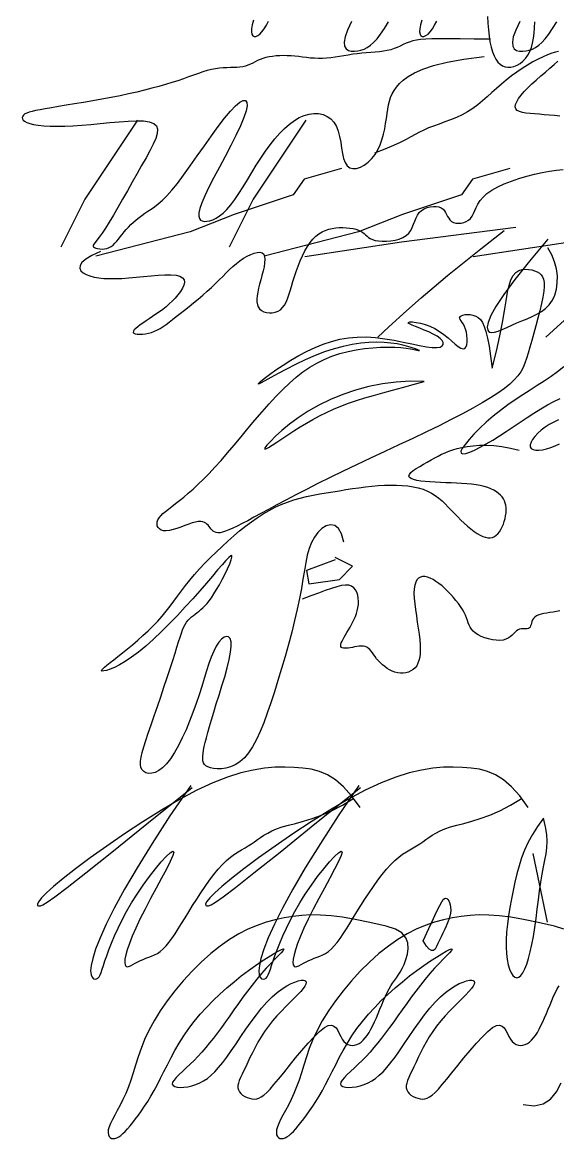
# Model space of a CAD drawing. Extents: x 708 to 987, y 826 to 1497.
# Drawn here: x 708.5 to 804.9, y 1040.3 to 1241.3 of the extents above; entities that cross this region are included whole.
import ezdxf

# ---------------------------------------------------------------- set-up
doc = ezdxf.new("R2010")
doc.units = 0
doc.header["$LTSCALE"] = 0.9
doc.header["$MEASUREMENT"] = 0
doc.layers.add('3', color=3, linetype='CONTINUOUS')
doc.layers.add('7', color=7, linetype='CONTINUOUS')

msp = doc.modelspace()

# ---------------------------------------------------------------- linework, layer by layer
at = {"layer": '3'}
for points in [[(792.26, 1242.37), (792.33, 1241.12), (792.43, 1239.93), (792.56, 1238.8), (792.72, 1237.76), (792.93, 1236.82), (793.17, 1235.99), (793.45, 1235.27), (793.78, 1234.65), (794.14, 1234.15), (794.54, 1233.75), (794.98, 1233.47), (795.45, 1233.28), (795.95, 1233.21), (796.49, 1233.23), (797.03, 1233.36), (797.59, 1233.59), (798.13, 1233.9), (798.64, 1234.31), (799.12, 1234.8), (799.54, 1235.38), (799.9, 1236.03), (800.19, 1236.76), (800.4, 1237.56), (800.56, 1238.42), (800.67, 1239.35), (800.75, 1240.33), (800.8, 1241.37)], [(750.12, 1241.66), (749.89, 1240.85), (749.76, 1240.15), (749.74, 1239.58), (749.81, 1239.16), (749.98, 1238.89), (750.22, 1238.76), (750.52, 1238.76), (750.87, 1238.9), (751.25, 1239.18), (751.64, 1239.58), (752.04, 1240.11), (752.43, 1240.76), (752.82, 1241.51)], [(767.79, 1241.47), (767.05, 1239.91), (766.61, 1238.66), (766.45, 1237.71), (766.52, 1237.01), (766.79, 1236.53), (767.2, 1236.25), (767.72, 1236.11), (768.3, 1236.1), (768.9, 1236.16), (769.48, 1236.29), (770.04, 1236.49), (770.61, 1236.77), (771.18, 1237.16), (771.76, 1237.68), (772.37, 1238.34), (773.01, 1239.16), (773.7, 1240.18), (774.44, 1241.38)], [(780.43, 1241.66), (780.2, 1240.85), (780.08, 1240.15), (780.05, 1239.58), (780.12, 1239.16), (780.29, 1238.89), (780.53, 1238.76), (780.83, 1238.76), (781.18, 1238.9), (781.56, 1239.18), (781.95, 1239.58), (782.35, 1240.11), (782.74, 1240.76), (783.13, 1241.51)], [(798.1, 1241.47), (797.36, 1239.91), (796.92, 1238.66), (796.76, 1237.71), (796.84, 1237.01), (797.1, 1236.53), (797.51, 1236.25), (798.03, 1236.11), (798.61, 1236.1), (799.21, 1236.16), (799.79, 1236.29), (800.36, 1236.49), (800.92, 1236.77), (801.49, 1237.16), (802.07, 1237.68), (802.68, 1238.34), (803.32, 1239.16), (804.01, 1240.18), (804.75, 1241.38)], [(792.83, 1238.28), (789.84, 1238.28), (787.34, 1238.3), (785.29, 1238.32), (783.61, 1238.33), (782.24, 1238.32), (781.14, 1238.29), (780.23, 1238.22), (779.47, 1238.11), (778.79, 1237.95), (778.17, 1237.75), (777.6, 1237.52), (777.06, 1237.28), (776.54, 1237.03), (776, 1236.79), (775.45, 1236.56), (774.86, 1236.37), (774.21, 1236.22), (773.52, 1236.1), (772.79, 1236.01), (772.03, 1235.93), (771.24, 1235.87), (770.43, 1235.81), (769.62, 1235.73), (768.8, 1235.65), (767.99, 1235.54), (767.19, 1235.41), (766.39, 1235.28), (765.6, 1235.14), (764.82, 1235.02), (764.05, 1234.92), (763.29, 1234.84), (762.55, 1234.79), (761.81, 1234.79), (761.09, 1234.82), (760.37, 1234.87), (759.67, 1234.95), (758.97, 1235.03), (758.27, 1235.12), (757.58, 1235.19), (756.89, 1235.25), (756.19, 1235.29), (755.51, 1235.3), (754.84, 1235.29), (754.18, 1235.24), (753.54, 1235.17), (752.93, 1235.08), (752.35, 1234.95), (751.82, 1234.79), (751.32, 1234.61), (750.85, 1234.4), (750.41, 1234.18), (749.98, 1233.96), (749.55, 1233.75), (749.12, 1233.56), (748.67, 1233.4), (748.19, 1233.28), (747.68, 1233.2), (747.14, 1233.16), (746.56, 1233.15), (745.95, 1233.14), (745.31, 1233.13), (744.65, 1233.1), (743.96, 1233.05), (743.26, 1232.95), (742.53, 1232.8), (741.78, 1232.6), (741, 1232.36), (740.19, 1232.09), (739.33, 1231.78), (738.43, 1231.46), (737.48, 1231.12), (736.48, 1230.78), (735.41, 1230.44), (734.28, 1230.09), (733.08, 1229.75), (731.82, 1229.41), (730.49, 1229.07), (729.09, 1228.74), (727.62, 1228.41), (726.07, 1228.08), (724.46, 1227.77), (722.81, 1227.46), (721.14, 1227.16), (719.49, 1226.88), (717.89, 1226.61), (716.37, 1226.36), (714.96, 1226.12), (713.7, 1225.91), (712.6, 1225.73), (711.66, 1225.56), (710.86, 1225.41), (710.21, 1225.26), (709.68, 1225.11), (709.25, 1224.95), (708.93, 1224.79), (708.69, 1224.6), (708.54, 1224.39), (708.46, 1224.17), (708.49, 1223.93), (708.62, 1223.69), (708.87, 1223.47), (709.26, 1223.25), (709.79, 1223.05), (710.47, 1222.89), (711.32, 1222.76), (712.32, 1222.67), (713.46, 1222.61), (714.73, 1222.59), (716.11, 1222.61), (717.59, 1222.67), (719.16, 1222.76), (720.81, 1222.89), (722.51, 1223.05), (724.22, 1223.23), (725.91, 1223.39), (727.51, 1223.51), (728.98, 1223.56), (730.27, 1223.53), (731.34, 1223.38), (732.13, 1223.09), (732.62, 1222.64), (732.82, 1222.03), (732.77, 1221.27), (732.5, 1220.37), (732.05, 1219.33), (731.46, 1218.18), (730.75, 1216.9), (729.96, 1215.52), (729.13, 1214.05), (728.26, 1212.52), (727.39, 1210.96), (726.53, 1209.43), (725.68, 1207.94), (724.88, 1206.56), (724.12, 1205.3), (723.44, 1204.21), (722.84, 1203.33), (722.33, 1202.63), (721.91, 1202.08), (721.59, 1201.67), (721.36, 1201.37), (721.23, 1201.15), (721.2, 1200.99), (721.27, 1200.86), (721.44, 1200.74), (721.7, 1200.64), (722.03, 1200.55), (722.41, 1200.5), (722.83, 1200.48), (723.26, 1200.51), (723.69, 1200.59), (724.1, 1200.73), (724.48, 1200.93), (724.83, 1201.2), (725.16, 1201.51), (725.47, 1201.87), (725.79, 1202.26), (726.11, 1202.68), (726.44, 1203.11), (726.8, 1203.56), (727.18, 1204), (727.6, 1204.44), (728.04, 1204.88), (728.5, 1205.31), (728.99, 1205.73), (729.49, 1206.14), (730.01, 1206.53), (730.55, 1206.91), (731.1, 1207.28), (731.68, 1207.66), (732.3, 1208.1), (732.96, 1208.62), (733.69, 1209.27), (734.5, 1210.07), (735.41, 1211.07), (736.41, 1212.3), (737.53, 1213.78), (738.73, 1215.45), (739.98, 1217.23), (741.26, 1219.06), (742.53, 1220.86), (743.75, 1222.55), (744.91, 1224.06), (745.96, 1225.32), (746.87, 1226.27), (747.64, 1226.89), (748.25, 1227.2), (748.68, 1227.2), (748.92, 1226.88), (748.97, 1226.27), (748.79, 1225.35), (748.39, 1224.14), (747.76, 1222.65), (746.95, 1220.94), (746.01, 1219.09), (744.99, 1217.15), (743.96, 1215.21), (742.98, 1213.34), (742.09, 1211.6), (741.35, 1210.07), (740.81, 1208.8), (740.46, 1207.78), (740.28, 1206.98), (740.25, 1206.38), (740.36, 1205.96), (740.58, 1205.68), (740.89, 1205.53), (741.28, 1205.46), (741.73, 1205.48), (742.23, 1205.57), (742.77, 1205.75), (743.36, 1206.03), (743.98, 1206.43), (744.63, 1206.95), (745.32, 1207.61), (746.02, 1208.42), (746.75, 1209.39), (747.49, 1210.48), (748.25, 1211.67), (749.03, 1212.94), (749.82, 1214.24), (750.62, 1215.55), (751.44, 1216.85), (752.28, 1218.09), (753.12, 1219.26), (753.98, 1220.34), (754.84, 1221.32), (755.72, 1222.2), (756.6, 1222.97), (757.48, 1223.62), (758.37, 1224.14), (759.26, 1224.53), (760.14, 1224.78), (761.01, 1224.89), (761.85, 1224.86), (762.65, 1224.68), (763.38, 1224.36), (764.03, 1223.9), (764.59, 1223.3), (765.05, 1222.56), (765.39, 1221.68), (765.63, 1220.71), (765.82, 1219.69), (765.98, 1218.66), (766.14, 1217.68), (766.34, 1216.79), (766.6, 1216.03), (766.96, 1215.46), (767.44, 1215.1), (768.02, 1214.95), (768.67, 1215), (769.37, 1215.22), (770.08, 1215.6), (770.78, 1216.12), (771.44, 1216.75), (772.03, 1217.5), (772.52, 1218.33), (772.93, 1219.22), (773.26, 1220.16), (773.53, 1221.13), (773.75, 1222.1), (773.92, 1223.06), (774.07, 1223.99), (774.2, 1224.86), (774.32, 1225.67), (774.46, 1226.41), (774.62, 1227.1), (774.82, 1227.76), (775.09, 1228.39), (775.43, 1229), (775.86, 1229.62), (776.4, 1230.25), (777.09, 1230.91), (777.97, 1231.57), (779.12, 1232.23), (780.63, 1232.88), (782.56, 1233.51), (784.99, 1234.1), (787.99, 1234.64), (791.65, 1235.12)], [(805.07, 1236.04), (804.51, 1235.93), (803.85, 1235.73), (803.1, 1235.45), (802.28, 1235.09), (801.39, 1234.66), (800.46, 1234.16), (799.5, 1233.6), (798.53, 1232.99), (797.56, 1232.33), (796.59, 1231.64), (795.66, 1230.91), (794.77, 1230.16), (793.9, 1229.4), (793.06, 1228.63), (792.22, 1227.88), (791.38, 1227.15), (790.51, 1226.45), (789.62, 1225.79), (788.68, 1225.19), (787.7, 1224.66), (786.67, 1224.18), (785.63, 1223.75), (784.58, 1223.35), (783.56, 1222.98), (782.57, 1222.62), (781.64, 1222.27), (780.78, 1221.9), (780, 1221.52), (779.26, 1221.12), (778.47, 1220.68), (777.6, 1220.2), (776.56, 1219.68), (775.31, 1219.1), (773.78, 1218.46), (771.9, 1217.76)], [(805.29, 1224.39), (804.36, 1224.49), (803.43, 1224.58), (802.51, 1224.66), (801.61, 1224.73), (800.74, 1224.79), (799.93, 1224.86), (799.2, 1224.94), (798.56, 1225.06), (798.03, 1225.22), (797.63, 1225.43), (797.37, 1225.72), (797.28, 1226.08), (797.34, 1226.51), (797.55, 1227), (797.88, 1227.56), (798.34, 1228.16), (798.89, 1228.81), (799.54, 1229.48), (800.27, 1230.19), (801.06, 1230.91), (801.89, 1231.64), (802.73, 1232.35), (803.53, 1233.04), (804.27, 1233.69), (804.92, 1234.28)], [(729.23, 1223.68), (719.75, 1209.48), (715.41, 1200.8)], [(759.55, 1223.68), (750.07, 1209.48), (745.72, 1200.8)], [(722.52, 1200.01), (720.98, 1199.29), (719.9, 1198.64), (719.21, 1198.04), (718.87, 1197.5), (718.83, 1197.01), (719.03, 1196.58), (719.44, 1196.21), (719.98, 1195.9), (720.64, 1195.64), (721.38, 1195.44), (722.22, 1195.3), (723.14, 1195.2), (724.15, 1195.15), (725.24, 1195.15), (726.41, 1195.19), (727.65, 1195.27), (728.97, 1195.39), (730.32, 1195.52), (731.66, 1195.65), (732.95, 1195.76), (734.16, 1195.83), (735.25, 1195.84), (736.16, 1195.77), (736.87, 1195.6), (737.34, 1195.32), (737.6, 1194.95), (737.66, 1194.49), (737.55, 1193.97), (737.31, 1193.41), (736.95, 1192.83), (736.51, 1192.23), (736.02, 1191.65), (735.48, 1191.1), (734.92, 1190.58), (734.35, 1190.08), (733.75, 1189.61), (733.15, 1189.16), (732.54, 1188.72), (731.94, 1188.31), (731.34, 1187.91), (730.76, 1187.52), (730.2, 1187.15), (729.7, 1186.8), (729.25, 1186.47), (728.89, 1186.17), (728.62, 1185.9), (728.47, 1185.67), (728.44, 1185.47), (728.56, 1185.32), (728.81, 1185.21), (729.16, 1185.15), (729.6, 1185.13), (730.09, 1185.15), (730.63, 1185.21), (731.18, 1185.32), (731.74, 1185.47), (732.27, 1185.67), (732.79, 1185.91), (733.3, 1186.19), (733.83, 1186.52), (734.37, 1186.89), (734.94, 1187.31), (735.55, 1187.78), (736.21, 1188.3), (736.93, 1188.87), (737.7, 1189.47), (738.5, 1190.12), (739.32, 1190.78), (740.15, 1191.47), (740.97, 1192.17), (741.77, 1192.87), (742.53, 1193.56), (743.25, 1194.25), (743.93, 1194.91), (744.57, 1195.56), (745.2, 1196.18), (745.81, 1196.78), (746.42, 1197.34), (747.04, 1197.87), (747.67, 1198.36), (748.32, 1198.81), (748.98, 1199.19), (749.62, 1199.51), (750.23, 1199.74), (750.78, 1199.88), (751.27, 1199.9), (751.66, 1199.79), (751.95, 1199.55), (752.11, 1199.15), (752.16, 1198.63), (752.12, 1198), (752.01, 1197.29), (751.84, 1196.53), (751.64, 1195.74), (751.43, 1194.94), (751.22, 1194.15), (751.04, 1193.41), (750.89, 1192.72), (750.78, 1192.07), (750.73, 1191.47), (750.74, 1190.94), (750.82, 1190.45), (750.97, 1190.04), (751.22, 1189.68), (751.57, 1189.4), (751.99, 1189.18), (752.46, 1189.04), (752.98, 1188.98), (753.5, 1188.99), (754.03, 1189.09), (754.53, 1189.28), (754.98, 1189.55), (755.36, 1189.92), (755.7, 1190.37), (755.98, 1190.9), (756.24, 1191.52), (756.48, 1192.2), (756.72, 1192.94), (756.96, 1193.75), (757.21, 1194.61), (757.5, 1195.52), (757.82, 1196.46), (758.16, 1197.41), (758.54, 1198.35), (758.94, 1199.27), (759.37, 1200.13), (759.83, 1200.94), (760.31, 1201.65), (760.81, 1202.26), (761.34, 1202.78), (761.89, 1203.21), (762.46, 1203.56), (763.05, 1203.83), (763.66, 1204.04), (764.28, 1204.18), (764.92, 1204.28), (765.56, 1204.33), (766.21, 1204.35), (766.85, 1204.32), (767.46, 1204.26), (768.04, 1204.16), (768.57, 1204.03), (769.05, 1203.87), (769.46, 1203.69), (769.79, 1203.48), (770.07, 1203.26), (770.32, 1203.02), (770.57, 1202.79), (770.84, 1202.57), (771.15, 1202.37), (771.54, 1202.19), (772.03, 1202.04), (772.63, 1201.94), (773.32, 1201.89), (774.07, 1201.89), (774.85, 1201.95), (775.63, 1202.08), (776.37, 1202.28), (777.04, 1202.55), (777.62, 1202.9), (778.08, 1203.33), (778.44, 1203.83), (778.72, 1204.38), (778.96, 1204.95), (779.17, 1205.52), (779.4, 1206.07), (779.66, 1206.59), (779.99, 1207.04), (780.41, 1207.42), (780.89, 1207.72), (781.42, 1207.94), (781.97, 1208.09), (782.52, 1208.15), (783.05, 1208.14), (783.53, 1208.06), (783.94, 1207.9), (784.27, 1207.67), (784.53, 1207.38), (784.73, 1207.05), (784.91, 1206.71), (785.09, 1206.36), (785.28, 1206.02), (785.5, 1205.72), (785.79, 1205.46), (786.14, 1205.28), (786.56, 1205.16), (787.02, 1205.11), (787.5, 1205.14), (787.98, 1205.23), (788.43, 1205.41), (788.85, 1205.66), (789.21, 1205.99), (789.5, 1206.4), (789.74, 1206.87), (789.97, 1207.4), (790.22, 1207.98), (790.53, 1208.58), (790.94, 1209.21), (791.48, 1209.84), (792.17, 1210.46), (793.06, 1211.07), (794.11, 1211.65), (795.29, 1212.2), (796.58, 1212.71), (797.93, 1213.18), (799.33, 1213.61), (800.73, 1213.97), (802.11, 1214.28), (803.44, 1214.51), (804.72, 1214.69), (805.93, 1214.8)], [(765.97, 1215), (759.26, 1213.03), (757.28, 1210.26), (746.61, 1206.71), (738.71, 1203.56), (721.73, 1199.22)], [(796.28, 1215), (789.57, 1213.03), (787.59, 1210.26), (776.93, 1206.71), (769.03, 1203.56), (752.04, 1199.22)], [(797.37, 1204.37), (776.79, 1201.74), (759.38, 1199.1)], [(827.68, 1204.37), (807.1, 1201.74), (789.69, 1199.1)], [(772.5, 1184.62), (774.49, 1186.44), (777.67, 1189.32), (780.3, 1191.66), (782.66, 1193.7), (785.05, 1195.69), (787.75, 1197.88), (791.06, 1200.52), (795.26, 1203.84)], [(803.17, 1202.26), (799.81, 1198.28), (797.18, 1194.97), (795.2, 1192.27), (793.8, 1190.13), (792.89, 1188.48), (792.4, 1187.26), (792.23, 1186.4), (792.31, 1185.84), (792.58, 1185.52), (792.99, 1185.42), (793.53, 1185.48), (794.19, 1185.67), (794.94, 1185.98), (795.76, 1186.35), (796.63, 1186.75), (797.55, 1187.16), (798.47, 1187.54), (799.4, 1187.91), (800.31, 1188.3), (801.18, 1188.72), (802, 1189.2), (802.75, 1189.77), (803.41, 1190.44), (803.96, 1191.24), (804.4, 1192.19), (804.69, 1193.25), (804.85, 1194.42), (804.86, 1195.65), (804.7, 1196.92), (804.37, 1198.2), (803.87, 1199.46), (803.17, 1200.68)], [(802.81, 1184.62), (804.8, 1186.44), (807.99, 1189.32), (810.61, 1191.66), (812.97, 1193.7), (815.36, 1195.69), (818.06, 1197.88), (821.37, 1200.52), (825.57, 1203.84)], [(793.13, 1179), (793.91, 1182.08), (794.51, 1184.82), (794.97, 1187.24), (795.32, 1189.35), (795.61, 1191.16), (795.88, 1192.69), (796.15, 1193.94), (796.48, 1194.94), (796.9, 1195.7), (797.38, 1196.24), (797.93, 1196.6), (798.5, 1196.8), (799.09, 1196.86), (799.68, 1196.82), (800.24, 1196.71), (800.76, 1196.55), (801.23, 1196.37), (801.62, 1196.14), (801.95, 1195.86), (802.2, 1195.5), (802.38, 1195.04), (802.48, 1194.46), (802.49, 1193.75), (802.41, 1192.87), (802.24, 1191.83), (802, 1190.64), (801.7, 1189.36), (801.36, 1188.01), (800.99, 1186.65), (800.61, 1185.3), (800.25, 1184), (799.91, 1182.81), (799.6, 1181.74), (799.31, 1180.78), (799.01, 1179.92), (798.67, 1179.12), (798.25, 1178.37), (797.73, 1177.64), (797.09, 1176.91), (796.29, 1176.17), (795.31, 1175.38), (794.14, 1174.55), (792.8, 1173.68), (791.29, 1172.77), (789.61, 1171.81), (787.76, 1170.8), (785.75, 1169.76), (783.58, 1168.67), (781.26, 1167.54), (778.83, 1166.38), (776.32, 1165.2), (773.76, 1164), (771.21, 1162.81), (768.68, 1161.63), (766.24, 1160.46), (763.9, 1159.33), (761.7, 1158.25), (759.65, 1157.21), (757.74, 1156.22), (755.96, 1155.28), (754.33, 1154.41), (752.82, 1153.59), (751.45, 1152.84), (750.2, 1152.17), (749.08, 1151.56), (748.07, 1151.03), (747.17, 1150.58), (746.38, 1150.19), (745.68, 1149.89), (745.06, 1149.65), (744.54, 1149.49), (744.08, 1149.4), (743.69, 1149.39), (743.36, 1149.44), (743.08, 1149.54), (742.85, 1149.69), (742.64, 1149.87), (742.45, 1150.08), (742.28, 1150.3), (742.11, 1150.52), (741.93, 1150.74), (741.73, 1150.94), (741.51, 1151.12), (741.26, 1151.26), (740.96, 1151.36), (740.6, 1151.41), (740.17, 1151.4), (739.67, 1151.31), (739.09, 1151.15), (738.44, 1150.94), (737.75, 1150.69), (737.04, 1150.42), (736.32, 1150.18), (735.63, 1149.96), (734.99, 1149.81), (734.4, 1149.73), (733.9, 1149.76), (733.49, 1149.88), (733.17, 1150.07), (732.93, 1150.33), (732.78, 1150.63), (732.73, 1150.97), (732.76, 1151.34), (732.89, 1151.71), (733.11, 1152.07), (733.41, 1152.45), (733.8, 1152.83), (734.26, 1153.23), (734.8, 1153.66), (735.4, 1154.12), (736.06, 1154.63), (736.77, 1155.19), (737.54, 1155.82), (738.35, 1156.51), (739.22, 1157.27), (740.13, 1158.12), (741.09, 1159.05), (742.11, 1160.07), (743.17, 1161.2), (744.28, 1162.42), (745.44, 1163.76), (746.64, 1165.18), (747.87, 1166.65), (749.12, 1168.15), (750.38, 1169.66), (751.65, 1171.14), (752.91, 1172.58), (754.15, 1173.93), (755.38, 1175.19), (756.59, 1176.34), (757.8, 1177.39), (759.02, 1178.34), (760.26, 1179.19), (761.53, 1179.94), (762.85, 1180.6), (764.23, 1181.17), (765.66, 1181.64), (767.14, 1182.02), (768.64, 1182.33), (770.13, 1182.55), (771.6, 1182.71), (773, 1182.8), (774.33, 1182.83), (775.55, 1182.81), (776.64, 1182.74), (777.6, 1182.63), (778.41, 1182.51), (779.06, 1182.39), (779.55, 1182.28), (779.87, 1182.21), (780.01, 1182.18), (779.96, 1182.22), (779.72, 1182.33), (779.29, 1182.5), (778.69, 1182.71), (777.94, 1182.94), (777.04, 1183.17), (776.02, 1183.38), (774.88, 1183.55), (773.64, 1183.66), (772.31, 1183.7), (770.91, 1183.65), (769.43, 1183.5), (767.89, 1183.27), (766.29, 1182.94), (764.63, 1182.5), (762.93, 1181.95), (761.2, 1181.3), (759.44, 1180.53), (757.7, 1179.7), (756.05, 1178.85), (754.54, 1178.04), (753.22, 1177.32), (752.15, 1176.73), (751.39, 1176.33), (750.99, 1176.17), (751, 1176.28), (751.37, 1176.64), (752.05, 1177.19), (752.99, 1177.89), (754.14, 1178.7), (755.45, 1179.57), (756.85, 1180.45), (758.3, 1181.3), (759.76, 1182.07), (761.21, 1182.75), (762.68, 1183.35), (764.16, 1183.84), (765.67, 1184.22), (767.21, 1184.49), (768.79, 1184.63), (770.41, 1184.65), (772.09, 1184.54), (773.78, 1184.32), (775.46, 1184.04), (777.09, 1183.72), (778.62, 1183.4), (780.03, 1183.11), (781.28, 1182.88), (782.33, 1182.74), (783.15, 1182.73), (783.75, 1182.83), (784.13, 1183.02), (784.31, 1183.29), (784.3, 1183.62), (784.1, 1183.99), (783.72, 1184.38), (783.19, 1184.78), (782.5, 1185.17), (781.72, 1185.54), (780.89, 1185.89), (780.07, 1186.21), (779.31, 1186.5), (778.68, 1186.76), (778.22, 1186.98), (777.98, 1187.15), (778.02, 1187.27), (778.3, 1187.34), (778.78, 1187.34), (779.43, 1187.27), (780.19, 1187.13), (781.03, 1186.9), (781.91, 1186.58), (782.79, 1186.16), (783.63, 1185.65), (784.43, 1185.07), (785.16, 1184.47), (785.84, 1183.88), (786.46, 1183.35), (787, 1182.91), (787.47, 1182.61), (787.86, 1182.48), (788.16, 1182.56), (788.39, 1182.81), (788.53, 1183.21), (788.61, 1183.71), (788.62, 1184.28), (788.57, 1184.88), (788.47, 1185.48), (788.32, 1186.03), (788.13, 1186.51), (787.92, 1186.92), (787.7, 1187.26), (787.51, 1187.55), (787.35, 1187.8), (787.26, 1188), (787.24, 1188.18), (787.33, 1188.33), (787.54, 1188.47), (787.85, 1188.59), (788.23, 1188.67), (788.68, 1188.7), (789.16, 1188.68), (789.65, 1188.58), (790.14, 1188.41), (790.59, 1188.14), (791, 1187.76), (791.36, 1187.23), (791.69, 1186.53), (792, 1185.61), (792.28, 1184.44), (792.56, 1182.97), (792.84, 1181.17), (793.13, 1179)], [(806.03, 1179.25), (804.9, 1178.37), (803.72, 1177.53), (802.49, 1176.71), (801.22, 1175.89), (799.93, 1175.07), (798.61, 1174.22), (797.28, 1173.35), (795.94, 1172.42), (794.62, 1171.43), (793.31, 1170.38), (792.06, 1169.29), (790.89, 1168.2), (789.83, 1167.15), (788.94, 1166.18), (788.22, 1165.31), (787.73, 1164.59), (787.49, 1164.06), (787.53, 1163.74), (787.83, 1163.62), (788.35, 1163.68), (789.07, 1163.91), (789.94, 1164.29), (790.94, 1164.79), (792.04, 1165.39), (793.21, 1166.08), (794.41, 1166.83), (795.64, 1167.63), (796.88, 1168.46), (798.13, 1169.3), (799.39, 1170.14), (800.63, 1170.94), (801.86, 1171.7), (803.06, 1172.4), (804.23, 1173.02), (805.35, 1173.55)], [(780.88, 1176.63), (778.36, 1176.68), (775.84, 1176.53), (773.34, 1176.21), (770.88, 1175.73), (768.49, 1175.09), (766.18, 1174.31), (763.97, 1173.41), (761.89, 1172.39), (759.95, 1171.27), (758.18, 1170.1), (756.6, 1168.93), (755.22, 1167.8), (754.07, 1166.76), (753.16, 1165.85), (752.53, 1165.14), (752.18, 1164.66), (752.13, 1164.45), (752.35, 1164.49), (752.81, 1164.73), (753.47, 1165.15), (754.29, 1165.69), (755.24, 1166.33), (756.28, 1167.03), (757.38, 1167.75), (758.5, 1168.46), (759.64, 1169.14), (760.82, 1169.8), (762.02, 1170.44), (763.26, 1171.06), (764.54, 1171.64), (765.87, 1172.19), (767.25, 1172.72), (768.69, 1173.21), (770.19, 1173.67), (771.76, 1174.13), (773.4, 1174.59), (775.13, 1175.05), (776.95, 1175.54), (778.86, 1176.06), (780.88, 1176.63)], [(805.07, 1169.7), (804.22, 1169.32), (803.41, 1168.89), (802.65, 1168.4), (801.95, 1167.86), (801.33, 1167.3), (800.8, 1166.74), (800.39, 1166.19), (800.11, 1165.68), (799.97, 1165.22), (799.98, 1164.85), (800.16, 1164.57), (800.5, 1164.38), (800.96, 1164.29), (801.53, 1164.28), (802.19, 1164.35), (802.91, 1164.5), (803.68, 1164.73), (804.47, 1165.02), (805.25, 1165.38)], [(766.38, 1147.7), (765.99, 1149.2), (765.43, 1150.18), (764.76, 1150.71), (764.01, 1150.84), (763.23, 1150.64), (762.45, 1150.16), (761.72, 1149.45), (761.08, 1148.59), (760.56, 1147.61), (760.15, 1146.53), (759.81, 1145.34), (759.54, 1144.03), (759.28, 1142.6), (759.03, 1141.06), (758.75, 1139.38), (758.41, 1137.57), (758, 1135.64), (757.53, 1133.59), (756.99, 1131.47), (756.41, 1129.3), (755.8, 1127.12), (755.16, 1124.94), (754.52, 1122.81), (753.87, 1120.74), (753.23, 1118.77), (752.6, 1116.91), (751.96, 1115.18), (751.32, 1113.58), (750.65, 1112.14), (749.96, 1110.85), (749.24, 1109.75), (748.47, 1108.84), (747.66, 1108.12), (746.82, 1107.59), (745.97, 1107.22), (745.14, 1106.99), (744.34, 1106.88), (743.59, 1106.87), (742.92, 1106.94), (742.35, 1107.06), (741.89, 1107.23), (741.53, 1107.44), (741.27, 1107.69), (741.1, 1107.98), (741, 1108.33), (740.96, 1108.73), (740.97, 1109.18), (741.03, 1109.69), (741.12, 1110.27), (741.25, 1110.92), (741.41, 1111.65), (741.62, 1112.49), (741.87, 1113.43), (742.17, 1114.5), (742.53, 1115.71), (742.94, 1117.06), (743.41, 1118.56), (743.92, 1120.17), (744.43, 1121.82), (744.92, 1123.48), (745.36, 1125.07), (745.72, 1126.55), (745.98, 1127.87), (746.1, 1128.96), (746.07, 1129.78), (745.91, 1130.35), (745.63, 1130.66), (745.27, 1130.74), (744.84, 1130.59), (744.37, 1130.24), (743.88, 1129.69), (743.4, 1128.96), (742.95, 1128.07), (742.51, 1127.02), (742.09, 1125.85), (741.67, 1124.56), (741.23, 1123.18), (740.78, 1121.72), (740.3, 1120.2), (739.78, 1118.64), (739.21, 1117.05), (738.6, 1115.47), (737.96, 1113.93), (737.29, 1112.45), (736.59, 1111.06), (735.88, 1109.8), (735.17, 1108.7), (734.45, 1107.79), (733.74, 1107.08), (733.05, 1106.57), (732.39, 1106.24), (731.77, 1106.08), (731.22, 1106.06), (730.74, 1106.18), (730.34, 1106.41), (730.04, 1106.73), (729.84, 1107.15), (729.76, 1107.65), (729.77, 1108.26), (729.88, 1108.99), (730.08, 1109.84), (730.36, 1110.84), (730.72, 1111.99), (731.16, 1113.31), (731.66, 1114.8), (732.21, 1116.42), (732.79, 1118.13), (733.39, 1119.88), (733.98, 1121.62), (734.55, 1123.32), (735.09, 1124.93), (735.57, 1126.4), (735.98, 1127.69), (736.32, 1128.81), (736.62, 1129.78), (736.88, 1130.61), (737.12, 1131.32), (737.34, 1131.93), (737.57, 1132.46), (737.81, 1132.9), (738.06, 1133.3), (738.34, 1133.64), (738.64, 1133.95), (738.96, 1134.24), (739.28, 1134.5), (739.62, 1134.75), (739.96, 1135.01), (740.31, 1135.27), (740.65, 1135.55), (741, 1135.87), (741.36, 1136.23), (741.74, 1136.64), (742.13, 1137.13), (742.55, 1137.7), (742.99, 1138.37), (743.47, 1139.15), (743.97, 1140.04), (744.49, 1141), (744.99, 1141.98), (745.44, 1142.92), (745.82, 1143.78), (746.1, 1144.49), (746.24, 1145), (746.23, 1145.27), (746.04, 1145.24), (745.68, 1144.95), (745.15, 1144.4), (744.47, 1143.64), (743.65, 1142.69), (742.7, 1141.57), (741.62, 1140.32), (740.44, 1138.95), (739.16, 1137.51), (737.8, 1136.03), (736.4, 1134.52), (734.96, 1133.04), (733.51, 1131.6), (732.09, 1130.24), (730.7, 1129), (729.38, 1127.91), (728.14, 1126.98), (727, 1126.23), (725.97, 1125.62), (725.06, 1125.16), (724.28, 1124.83), (723.65, 1124.62), (723.17, 1124.51), (722.86, 1124.49), (722.73, 1124.55), (722.76, 1124.7), (722.94, 1124.92), (723.26, 1125.21), (723.71, 1125.58), (724.28, 1126.02), (724.94, 1126.54), (725.69, 1127.12), (726.52, 1127.77), (727.4, 1128.48), (728.32, 1129.23), (729.26, 1130.04), (730.2, 1130.87), (731.13, 1131.73), (732.02, 1132.61), (732.87, 1133.5), (733.65, 1134.39), (734.38, 1135.28), (735.08, 1136.17), (735.76, 1137.08), (736.45, 1138), (737.15, 1138.93), (737.88, 1139.89), (738.66, 1140.86), (739.51, 1141.86), (740.41, 1142.87), (741.37, 1143.89), (742.36, 1144.91), (743.39, 1145.92), (744.44, 1146.92), (745.5, 1147.89), (746.56, 1148.82), (747.62, 1149.71), (748.68, 1150.55), (749.73, 1151.35), (750.79, 1152.09), (751.86, 1152.78), (752.93, 1153.4), (754.02, 1153.97), (755.12, 1154.47), (756.24, 1154.91), (757.38, 1155.29), (758.53, 1155.61), (759.69, 1155.9), (760.86, 1156.14), (762.04, 1156.37), (763.22, 1156.58), (764.4, 1156.77), (765.59, 1156.97), (766.77, 1157.16), (767.95, 1157.35), (769.12, 1157.51), (770.28, 1157.66), (771.43, 1157.79), (772.57, 1157.89), (773.69, 1157.96), (774.79, 1157.99), (775.86, 1157.98), (776.91, 1157.93), (777.92, 1157.83), (778.88, 1157.68), (779.8, 1157.48), (780.66, 1157.22), (781.45, 1156.91), (782.19, 1156.53), (782.86, 1156.1), (783.49, 1155.63), (784.09, 1155.11), (784.66, 1154.57), (785.21, 1154), (785.77, 1153.42), (786.33, 1152.83), (786.9, 1152.24), (787.49, 1151.66), (788.08, 1151.1), (788.68, 1150.57), (789.27, 1150.08), (789.84, 1149.64), (790.4, 1149.26), (790.93, 1148.95), (791.44, 1148.72), (791.91, 1148.57), (792.35, 1148.49), (792.77, 1148.49), (793.16, 1148.56), (793.52, 1148.71), (793.85, 1148.93), (794.16, 1149.21), (794.44, 1149.57), (794.7, 1149.97), (794.93, 1150.43), (795.13, 1150.91), (795.3, 1151.42), (795.44, 1151.94), (795.54, 1152.46), (795.61, 1152.96), (795.64, 1153.44), (795.63, 1153.9), (795.58, 1154.33), (795.48, 1154.74), (795.34, 1155.13), (795.15, 1155.5), (794.91, 1155.85), (794.62, 1156.18), (794.27, 1156.49), (793.87, 1156.78), (793.4, 1157.05), (792.88, 1157.3), (792.31, 1157.52), (791.67, 1157.72), (790.97, 1157.89), (790.21, 1158.02), (789.39, 1158.13), (788.52, 1158.22), (787.61, 1158.28), (786.67, 1158.33), (785.71, 1158.37), (784.75, 1158.4), (783.79, 1158.44), (782.84, 1158.48), (781.91, 1158.54), (781.04, 1158.61), (780.24, 1158.71), (779.53, 1158.82), (778.94, 1158.97), (778.49, 1159.14), (778.2, 1159.35), (778.1, 1159.6), (778.2, 1159.89), (778.47, 1160.22), (778.9, 1160.58), (779.44, 1160.95), (780.06, 1161.34), (780.73, 1161.73), (781.43, 1162.12), (782.11, 1162.5), (782.76, 1162.86), (783.38, 1163.2), (784, 1163.52), (784.63, 1163.81), (785.29, 1164.09), (786, 1164.34), (786.78, 1164.57), (787.64, 1164.76), (788.61, 1164.93), (789.67, 1165.06), (790.84, 1165.14), (792.09, 1165.15), (793.44, 1165.08), (794.87, 1164.92), (796.39, 1164.65), (797.98, 1164.27)], [(764.8, 1144.54), (759.66, 1142.57), (760.06, 1140.2), (765.59, 1140.99), (767.96, 1143.36), (764.8, 1144.94)], [(805.28, 1135.31), (804.69, 1135.21), (804.1, 1135.11), (803.52, 1135.02), (802.96, 1134.93), (802.43, 1134.84), (801.94, 1134.72), (801.5, 1134.59), (801.12, 1134.42), (800.81, 1134.22), (800.58, 1133.98), (800.4, 1133.71), (800.28, 1133.42), (800.19, 1133.14), (800.12, 1132.86), (800.04, 1132.61), (799.95, 1132.4), (799.82, 1132.25), (799.65, 1132.16), (799.44, 1132.11), (799.19, 1132.1), (798.92, 1132.11), (798.64, 1132.11), (798.35, 1132.09), (798.06, 1132.03), (797.78, 1131.92), (797.52, 1131.74), (797.26, 1131.5), (796.99, 1131.23), (796.7, 1130.95), (796.38, 1130.67), (796.01, 1130.42), (795.58, 1130.22), (795.08, 1130.08), (794.5, 1130.02), (793.86, 1130.04), (793.17, 1130.13), (792.48, 1130.28), (791.8, 1130.49), (791.16, 1130.73), (790.57, 1131.02), (790.08, 1131.33), (789.69, 1131.66), (789.38, 1132.01), (789.15, 1132.38), (788.97, 1132.77), (788.81, 1133.18), (788.66, 1133.61), (788.5, 1134.07), (788.3, 1134.55), (788.05, 1135.05), (787.75, 1135.58), (787.4, 1136.12), (787.02, 1136.66), (786.59, 1137.21), (786.13, 1137.76), (785.65, 1138.3), (785.14, 1138.82), (784.61, 1139.33), (784.08, 1139.81), (783.53, 1140.25), (782.99, 1140.64), (782.46, 1140.97), (781.95, 1141.24), (781.45, 1141.42), (780.99, 1141.52), (780.57, 1141.52), (780.18, 1141.42), (779.85, 1141.21), (779.56, 1140.89), (779.33, 1140.47), (779.16, 1139.93), (779.05, 1139.27), (779.02, 1138.49), (779.05, 1137.6), (779.15, 1136.61), (779.28, 1135.55), (779.45, 1134.44), (779.62, 1133.32), (779.8, 1132.22), (779.95, 1131.15), (780.07, 1130.14), (780.15, 1129.23), (780.17, 1128.4), (780.14, 1127.66), (780.06, 1127), (779.93, 1126.41), (779.75, 1125.9), (779.51, 1125.46), (779.22, 1125.08), (778.87, 1124.77), (778.47, 1124.51), (778.04, 1124.32), (777.58, 1124.19), (777.09, 1124.12), (776.6, 1124.12), (776.09, 1124.17), (775.59, 1124.29), (775.11, 1124.47), (774.64, 1124.7), (774.18, 1124.97), (773.75, 1125.29), (773.34, 1125.62), (772.97, 1125.98), (772.62, 1126.35), (772.3, 1126.72), (772.02, 1127.09), (771.77, 1127.44), (771.54, 1127.77), (771.31, 1128.08), (771.08, 1128.35), (770.83, 1128.58), (770.56, 1128.77), (770.26, 1128.89), (769.92, 1128.96), (769.55, 1128.98), (769.15, 1128.96), (768.74, 1128.91), (768.33, 1128.84), (767.92, 1128.76), (767.53, 1128.69), (767.17, 1128.63), (766.84, 1128.59), (766.55, 1128.59), (766.31, 1128.61), (766.11, 1128.66), (765.97, 1128.76), (765.87, 1128.89), (765.83, 1129.07), (765.85, 1129.29), (765.93, 1129.56), (766.06, 1129.87), (766.24, 1130.23), (766.45, 1130.61), (766.69, 1131.03), (766.95, 1131.46), (767.22, 1131.91), (767.5, 1132.38), (767.76, 1132.85), (768.02, 1133.33), (768.26, 1133.82), (768.48, 1134.32), (768.67, 1134.83), (768.82, 1135.36), (768.94, 1135.9), (769.01, 1136.46), (769.03, 1137.03), (769, 1137.6), (768.91, 1138.15), (768.74, 1138.67), (768.5, 1139.12), (768.18, 1139.5), (767.77, 1139.78), (767.27, 1139.94), (766.66, 1139.97), (765.94, 1139.88), (765.11, 1139.68), (764.14, 1139.38), (763.05, 1139), (761.81, 1138.54), (760.42, 1138.01), (758.87, 1137.44)], [(769.31, 1099.9), (767.78, 1102), (766.3, 1103.64), (764.86, 1104.89), (763.43, 1105.79), (761.99, 1106.41), (760.53, 1106.81), (759.02, 1107.03), (757.44, 1107.15), (755.78, 1107.2), (754.02, 1107.16), (752.12, 1107), (750.07, 1106.67), (747.85, 1106.15), (745.43, 1105.39), (742.8, 1104.36), (739.92, 1103.03), (736.81, 1101.37), (733.53, 1099.46), (730.19, 1097.36), (726.87, 1095.18), (723.68, 1092.98), (720.71, 1090.85), (718.07, 1088.87), (715.84, 1087.13), (714.1, 1085.69), (712.81, 1084.54), (711.94, 1083.65), (711.41, 1083), (711.18, 1082.56), (711.19, 1082.3), (711.38, 1082.2), (711.71, 1082.23), (712.16, 1082.39), (712.95, 1082.87), (714.33, 1083.85), (716.56, 1085.54), (719.89, 1088.16), (724.58, 1091.89), (730.88, 1096.96), (739.05, 1103.55)], [(799.62, 1099.9), (798.09, 1102), (796.61, 1103.64), (795.17, 1104.89), (793.74, 1105.79), (792.3, 1106.41), (790.84, 1106.81), (789.33, 1107.03), (787.76, 1107.15), (786.1, 1107.2), (784.33, 1107.16), (782.43, 1107), (780.38, 1106.67), (778.16, 1106.15), (775.74, 1105.39), (773.11, 1104.36), (770.23, 1103.03), (767.12, 1101.37), (763.84, 1099.46), (760.5, 1097.36), (757.18, 1095.18), (753.99, 1092.98), (751.03, 1090.85), (748.38, 1088.87), (746.15, 1087.13), (744.41, 1085.69), (743.13, 1084.54), (742.25, 1083.65), (741.72, 1083), (741.49, 1082.56), (741.5, 1082.3), (741.69, 1082.2), (742.02, 1082.23), (742.48, 1082.39), (743.27, 1082.87), (744.65, 1083.85), (746.87, 1085.54), (750.2, 1088.16), (754.89, 1091.89), (761.19, 1096.96), (769.37, 1103.55)], [(738.8, 1103.91), (735.06, 1098.4), (731.85, 1093.46), (729.13, 1089.07), (726.87, 1085.2), (725.03, 1081.82), (723.57, 1078.91), (722.46, 1076.45), (721.66, 1074.41), (721.14, 1072.76), (720.86, 1071.47), (720.77, 1070.5), (720.84, 1069.8), (721.02, 1069.35), (721.27, 1069.1), (721.56, 1069.02), (721.84, 1069.07), (722.08, 1069.21), (722.28, 1069.45), (722.47, 1069.79), (722.65, 1070.24), (722.85, 1070.8), (723.07, 1071.49), (723.34, 1072.3), (723.66, 1073.24), (724.06, 1074.31), (724.53, 1075.51), (725.08, 1076.82), (725.72, 1078.21), (726.44, 1079.68), (727.25, 1081.2), (728.15, 1082.77), (729.14, 1084.35), (730.22, 1085.94), (731.35, 1087.48), (732.46, 1088.89), (733.49, 1090.12), (734.39, 1091.1), (735.11, 1091.77), (735.58, 1092.06), (735.75, 1091.91), (735.58, 1091.28), (735.12, 1090.23), (734.42, 1088.85), (733.55, 1087.21), (732.58, 1085.41), (731.57, 1083.52), (730.57, 1081.64), (729.66, 1079.84), (728.89, 1078.2), (728.25, 1076.73), (727.75, 1075.43), (727.37, 1074.31), (727.11, 1073.37), (726.96, 1072.6), (726.92, 1072), (726.97, 1071.59), (727.11, 1071.35), (727.33, 1071.26), (727.62, 1071.29), (727.97, 1071.42), (728.37, 1071.63), (728.8, 1071.87), (729.27, 1072.13), (729.75, 1072.37), (730.24, 1072.58), (730.74, 1072.77), (731.25, 1072.95), (731.76, 1073.15), (732.28, 1073.38), (732.8, 1073.66), (733.32, 1074.01), (733.84, 1074.45), (734.36, 1074.99), (734.89, 1075.63), (735.43, 1076.36), (735.98, 1077.18), (736.55, 1078.07), (737.15, 1079.03), (737.78, 1080.06), (738.45, 1081.14), (739.15, 1082.27), (739.89, 1083.42), (740.65, 1084.58), (741.42, 1085.72), (742.21, 1086.82), (742.99, 1087.86), (743.77, 1088.81), (744.53, 1089.65), (745.27, 1090.37), (745.98, 1090.98), (746.67, 1091.5), (747.34, 1091.94), (747.98, 1092.33), (748.59, 1092.69), (749.18, 1093.04), (749.75, 1093.39), (750.3, 1093.76), (750.84, 1094.14), (751.4, 1094.54), (752, 1094.94), (752.67, 1095.33), (753.42, 1095.72), (754.28, 1096.09), (755.27, 1096.43), (756.41, 1096.74), (757.69, 1097.07), (759.11, 1097.45), (760.67, 1097.92), (762.36, 1098.53), (764.18, 1099.31), (766.12, 1100.32), (768.19, 1101.59)], [(769.11, 1103.91), (765.37, 1098.4), (762.16, 1093.46), (759.44, 1089.07), (757.18, 1085.2), (755.34, 1081.82), (753.88, 1078.91), (752.77, 1076.45), (751.97, 1074.41), (751.45, 1072.76), (751.17, 1071.47), (751.08, 1070.5), (751.15, 1069.8), (751.33, 1069.35), (751.58, 1069.1), (751.87, 1069.02), (752.15, 1069.07), (752.39, 1069.21), (752.59, 1069.45), (752.78, 1069.79), (752.96, 1070.24), (753.16, 1070.8), (753.38, 1071.49), (753.65, 1072.3), (753.97, 1073.24), (754.37, 1074.31), (754.84, 1075.51), (755.39, 1076.82), (756.03, 1078.21), (756.75, 1079.68), (757.56, 1081.2), (758.46, 1082.77), (759.45, 1084.35), (760.54, 1085.94), (761.66, 1087.48), (762.77, 1088.89), (763.8, 1090.12), (764.7, 1091.1), (765.42, 1091.77), (765.89, 1092.06), (766.06, 1091.91), (765.89, 1091.28), (765.43, 1090.23), (764.73, 1088.85), (763.87, 1087.21), (762.89, 1085.41), (761.88, 1083.52), (760.89, 1081.64), (759.97, 1079.84), (759.2, 1078.2), (758.56, 1076.73), (758.06, 1075.43), (757.68, 1074.31), (757.42, 1073.37), (757.27, 1072.6), (757.23, 1072), (757.28, 1071.59), (757.42, 1071.35), (757.64, 1071.26), (757.93, 1071.29), (758.28, 1071.42), (758.68, 1071.63), (759.11, 1071.87), (759.58, 1072.13), (760.06, 1072.37), (760.55, 1072.58), (761.05, 1072.77), (761.56, 1072.95), (762.07, 1073.15), (762.59, 1073.38), (763.11, 1073.66), (763.63, 1074.01), (764.15, 1074.45), (764.67, 1074.99), (765.2, 1075.63), (765.74, 1076.36), (766.29, 1077.18), (766.86, 1078.07), (767.46, 1079.03), (768.09, 1080.06), (768.76, 1081.14), (769.46, 1082.27), (770.2, 1083.42), (770.96, 1084.58), (771.73, 1085.72), (772.52, 1086.82), (773.31, 1087.86), (774.08, 1088.81), (774.84, 1089.65), (775.58, 1090.37), (776.29, 1090.98), (776.98, 1091.5), (777.65, 1091.94), (778.29, 1092.33), (778.9, 1092.69), (779.49, 1093.04), (780.06, 1093.39), (780.61, 1093.76), (781.15, 1094.14), (781.71, 1094.54), (782.32, 1094.94), (782.98, 1095.33), (783.73, 1095.72), (784.59, 1096.09), (785.58, 1096.43), (786.72, 1096.74), (788, 1097.07), (789.42, 1097.45), (790.98, 1097.92), (792.67, 1098.53), (794.49, 1099.31), (796.43, 1100.32), (798.5, 1101.59)], [(802.34, 1098), (801.27, 1096.52), (800.36, 1095.08), (799.6, 1093.66), (798.96, 1092.25), (798.42, 1090.84), (797.97, 1089.42), (797.57, 1087.98), (797.21, 1086.51), (796.88, 1085), (796.57, 1083.47), (796.29, 1081.93), (796.05, 1080.41), (795.86, 1078.92), (795.72, 1077.47), (795.64, 1076.1), (795.63, 1074.81), (795.69, 1073.62), (795.83, 1072.54), (796.02, 1071.6), (796.26, 1070.8), (796.54, 1070.16), (796.85, 1069.68), (797.19, 1069.38), (797.55, 1069.28), (797.91, 1069.39), (798.27, 1069.69), (798.64, 1070.18), (798.99, 1070.86), (799.34, 1071.71), (799.67, 1072.73), (799.98, 1073.91), (800.27, 1075.25), (800.54, 1076.72), (800.78, 1078.3), (801.01, 1079.95), (801.22, 1081.64), (801.44, 1083.32), (801.65, 1084.95), (801.88, 1086.51), (802.12, 1087.95), (802.37, 1089.24), (802.62, 1090.43), (802.83, 1091.56), (802.97, 1092.68), (803.03, 1093.84), (802.96, 1095.08), (802.74, 1096.45), (802.34, 1098)], [(780.67, 1075.91), (781.71, 1078.14), (782.53, 1079.91), (783.17, 1081.27), (783.66, 1082.25), (784.03, 1082.93), (784.31, 1083.35), (784.53, 1083.55), (784.72, 1083.6), (784.92, 1083.54), (785.11, 1083.37), (785.29, 1083.12), (785.44, 1082.8), (785.56, 1082.4), (785.63, 1081.95), (785.65, 1081.45), (785.61, 1080.92), (785.49, 1080.35), (785.3, 1079.76), (785.07, 1079.16), (784.8, 1078.54), (784.51, 1077.91), (784.21, 1077.28), (783.9, 1076.65), (783.62, 1076.02), (783.35, 1075.41), (783.09, 1074.87), (782.82, 1074.44), (782.53, 1074.18), (782.18, 1074.15), (781.77, 1074.39), (781.27, 1074.96), (780.67, 1075.91)], [(774.01, 1078.54), (771.07, 1079.23), (768.46, 1079.77), (766.15, 1080.16), (764.09, 1080.42), (762.21, 1080.55), (760.47, 1080.57), (758.83, 1080.49), (757.23, 1080.32), (755.63, 1080.06), (754.01, 1079.72), (752.39, 1079.27), (750.76, 1078.7), (749.12, 1078), (747.46, 1077.16), (745.79, 1076.15), (744.1, 1074.97), (742.4, 1073.62), (740.71, 1072.1), (739.05, 1070.46), (737.46, 1068.73), (735.95, 1066.94), (734.55, 1065.12), (733.29, 1063.3), (732.19, 1061.51), (731.26, 1059.79), (730.5, 1058.13), (729.86, 1056.53), (729.33, 1055.01), (728.86, 1053.55), (728.43, 1052.17), (728.01, 1050.86), (727.58, 1049.61), (727.1, 1048.45), (726.59, 1047.35), (726.08, 1046.33), (725.58, 1045.39), (725.11, 1044.53), (724.69, 1043.74), (724.35, 1043.03), (724.1, 1042.41), (723.96, 1041.86), (723.92, 1041.4), (723.97, 1041.01), (724.1, 1040.71), (724.29, 1040.49), (724.54, 1040.35), (724.83, 1040.3), (725.14, 1040.32), (725.48, 1040.43), (725.83, 1040.61), (726.2, 1040.87), (726.59, 1041.2), (727, 1041.6), (727.43, 1042.07), (727.88, 1042.6), (728.36, 1043.19), (728.86, 1043.84), (729.38, 1044.54), (729.92, 1045.31), (730.48, 1046.13), (731.05, 1047.02), (731.62, 1047.96), (732.21, 1048.97), (732.79, 1050.05), (733.38, 1051.19), (733.98, 1052.38), (734.61, 1053.62), (735.26, 1054.89), (735.96, 1056.19), (736.72, 1057.5), (737.54, 1058.81), (738.45, 1060.12), (739.43, 1061.42), (740.5, 1062.69), (741.64, 1063.94), (742.83, 1065.15), (744.06, 1066.33), (745.33, 1067.46), (746.62, 1068.55), (747.92, 1069.59), (749.22, 1070.57), (750.49, 1071.47), (751.69, 1072.29), (752.78, 1073), (753.74, 1073.59), (754.54, 1074.04), (755.13, 1074.33), (755.49, 1074.45), (755.59, 1074.4), (755.45, 1074.16), (755.11, 1073.78), (754.61, 1073.25), (753.97, 1072.59), (753.23, 1071.83), (752.42, 1070.97), (751.58, 1070.02), (750.73, 1069.02), (749.88, 1067.96), (749.05, 1066.86), (748.22, 1065.75), (747.4, 1064.62), (746.6, 1063.5), (745.82, 1062.4), (745.05, 1061.34), (744.32, 1060.32), (743.6, 1059.35), (742.89, 1058.42), (742.2, 1057.54), (741.5, 1056.7), (740.81, 1055.89), (740.11, 1055.12), (739.4, 1054.39), (738.68, 1053.69), (737.97, 1053.03), (737.3, 1052.41), (736.7, 1051.84), (736.18, 1051.32), (735.8, 1050.86), (735.55, 1050.46), (735.49, 1050.14), (735.62, 1049.88), (735.92, 1049.69), (736.37, 1049.58), (736.94, 1049.54), (737.58, 1049.57), (738.29, 1049.66), (739.02, 1049.82), (739.75, 1050.05), (740.45, 1050.34), (741.13, 1050.71), (741.8, 1051.16), (742.47, 1051.71), (743.14, 1052.36), (743.83, 1053.11), (744.56, 1053.99), (745.32, 1055), (746.12, 1056.14), (746.97, 1057.38), (747.85, 1058.68), (748.76, 1060.01), (749.69, 1061.34), (750.63, 1062.62), (751.58, 1063.82), (752.53, 1064.9), (753.47, 1065.83), (754.39, 1066.62), (755.27, 1067.27), (756.11, 1067.8), (756.88, 1068.21), (757.58, 1068.5), (758.19, 1068.7), (758.71, 1068.81), (759.1, 1068.83), (759.39, 1068.78), (759.56, 1068.64), (759.61, 1068.43), (759.54, 1068.14), (759.35, 1067.77), (759.05, 1067.33), (758.62, 1066.81), (758.07, 1066.22), (757.43, 1065.57), (756.71, 1064.85), (755.93, 1064.08), (755.13, 1063.25), (754.33, 1062.39), (753.54, 1061.49), (752.79, 1060.56), (752.11, 1059.6), (751.48, 1058.64), (750.91, 1057.67), (750.39, 1056.71), (749.92, 1055.78), (749.48, 1054.89), (749.08, 1054.05), (748.71, 1053.26), (748.36, 1052.55), (748.05, 1051.9), (747.78, 1051.32), (747.56, 1050.79), (747.41, 1050.31), (747.32, 1049.87), (747.32, 1049.47), (747.4, 1049.09), (747.58, 1048.75), (747.84, 1048.43), (748.16, 1048.15), (748.54, 1047.91), (748.96, 1047.71), (749.4, 1047.57), (749.84, 1047.48), (750.27, 1047.44), (750.69, 1047.48), (751.1, 1047.6), (751.52, 1047.81), (751.99, 1048.15), (752.51, 1048.62), (753.11, 1049.24), (753.8, 1050.03), (754.62, 1051), (755.56, 1052.17), (756.61, 1053.47), (757.71, 1054.84), (758.85, 1056.2), (759.97, 1057.5), (761.04, 1058.66), (762.02, 1059.62), (762.88, 1060.3), (763.58, 1060.66), (764.15, 1060.73), (764.61, 1060.57), (764.98, 1060.23), (765.28, 1059.77), (765.56, 1059.25), (765.82, 1058.71), (766.1, 1058.21), (766.41, 1057.81), (766.76, 1057.49), (767.13, 1057.27), (767.52, 1057.14), (767.92, 1057.09), (768.33, 1057.13), (768.74, 1057.24), (769.14, 1057.43), (769.52, 1057.7), (769.89, 1058.03), (770.25, 1058.43), (770.6, 1058.9), (770.93, 1059.42), (771.27, 1060.01), (771.6, 1060.65), (771.92, 1061.34), (772.25, 1062.08), (772.57, 1062.85), (772.9, 1063.64), (773.23, 1064.42), (773.55, 1065.19), (773.88, 1065.93), (774.2, 1066.62), (774.53, 1067.25), (774.86, 1067.8), (775.18, 1068.29), (775.51, 1068.76), (775.85, 1069.23), (776.18, 1069.73), (776.52, 1070.29), (776.87, 1070.92), (777.23, 1071.67), (777.58, 1072.55), (777.86, 1073.52), (778, 1074.52), (777.93, 1075.53), (777.57, 1076.48), (776.85, 1077.33), (775.68, 1078.03), (774.01, 1078.54)], [(804.32, 1078.54), (801.38, 1079.23), (798.78, 1079.77), (796.47, 1080.16), (794.4, 1080.42), (792.52, 1080.55), (790.78, 1080.57), (789.14, 1080.49), (787.54, 1080.32), (785.94, 1080.06), (784.33, 1079.72), (782.7, 1079.27), (781.07, 1078.7), (779.43, 1078), (777.77, 1077.16), (776.1, 1076.15), (774.41, 1074.97), (772.71, 1073.62), (771.02, 1072.1), (769.36, 1070.46), (767.77, 1068.73), (766.26, 1066.94), (764.86, 1065.12), (763.6, 1063.3), (762.5, 1061.51), (761.57, 1059.79), (760.81, 1058.13), (760.17, 1056.53), (759.64, 1055.01), (759.17, 1053.55), (758.74, 1052.17), (758.32, 1050.86), (757.89, 1049.61), (757.41, 1048.45), (756.9, 1047.35), (756.39, 1046.33), (755.89, 1045.39), (755.42, 1044.53), (755, 1043.74), (754.66, 1043.03), (754.41, 1042.41), (754.27, 1041.86), (754.23, 1041.4), (754.28, 1041.01), (754.41, 1040.71), (754.6, 1040.49), (754.85, 1040.35), (755.14, 1040.3), (755.45, 1040.32), (755.79, 1040.43), (756.14, 1040.61), (756.51, 1040.87), (756.9, 1041.2), (757.31, 1041.6), (757.74, 1042.07), (758.19, 1042.6), (758.67, 1043.19), (759.17, 1043.84), (759.69, 1044.54), (760.23, 1045.31), (760.79, 1046.13), (761.36, 1047.02), (761.94, 1047.96), (762.52, 1048.97), (763.1, 1050.05), (763.69, 1051.19), (764.29, 1052.38), (764.92, 1053.62), (765.57, 1054.89), (766.27, 1056.19), (767.03, 1057.5), (767.85, 1058.81), (768.76, 1060.12), (769.75, 1061.42), (770.81, 1062.69), (771.95, 1063.94), (773.14, 1065.15), (774.37, 1066.33), (775.64, 1067.46), (776.93, 1068.55), (778.23, 1069.59), (779.53, 1070.57), (780.8, 1071.47), (782, 1072.29), (783.09, 1073), (784.06, 1073.59), (784.85, 1074.04), (785.44, 1074.33), (785.8, 1074.45), (785.9, 1074.4), (785.76, 1074.16), (785.42, 1073.78), (784.92, 1073.25), (784.28, 1072.59), (783.54, 1071.83), (782.73, 1070.97), (781.89, 1070.02), (781.04, 1069.02), (780.19, 1067.96), (779.36, 1066.86), (778.53, 1065.75), (777.71, 1064.62), (776.91, 1063.5), (776.13, 1062.4), (775.37, 1061.34), (774.63, 1060.32), (773.91, 1059.35), (773.2, 1058.42), (772.51, 1057.54), (771.81, 1056.7), (771.12, 1055.89), (770.42, 1055.12), (769.71, 1054.39), (768.99, 1053.69), (768.28, 1053.03), (767.61, 1052.41), (767.01, 1051.84), (766.5, 1051.32), (766.11, 1050.86), (765.87, 1050.46), (765.8, 1050.14), (765.93, 1049.88), (766.23, 1049.69), (766.68, 1049.58), (767.25, 1049.54), (767.9, 1049.57), (768.6, 1049.66), (769.33, 1049.82), (770.06, 1050.05), (770.76, 1050.34), (771.44, 1050.71), (772.11, 1051.16), (772.78, 1051.71), (773.45, 1052.36), (774.14, 1053.11), (774.87, 1053.99), (775.63, 1055), (776.43, 1056.14), (777.28, 1057.38), (778.16, 1058.68), (779.07, 1060.01), (780, 1061.34), (780.94, 1062.62), (781.89, 1063.82), (782.84, 1064.9), (783.78, 1065.83), (784.7, 1066.62), (785.58, 1067.27), (786.42, 1067.8), (787.19, 1068.21), (787.89, 1068.5), (788.51, 1068.7), (789.02, 1068.81), (789.42, 1068.83), (789.7, 1068.78), (789.87, 1068.64), (789.92, 1068.43), (789.85, 1068.14), (789.66, 1067.77), (789.36, 1067.33), (788.93, 1066.81), (788.38, 1066.22), (787.74, 1065.57), (787.02, 1064.85), (786.24, 1064.08), (785.44, 1063.25), (784.64, 1062.39), (783.85, 1061.49), (783.1, 1060.56), (782.42, 1059.6), (781.79, 1058.64), (781.22, 1057.67), (780.7, 1056.71), (780.23, 1055.78), (779.79, 1054.89), (779.39, 1054.05), (779.02, 1053.26), (778.67, 1052.55), (778.36, 1051.9), (778.09, 1051.32), (777.88, 1050.79), (777.72, 1050.31), (777.64, 1049.87), (777.63, 1049.47), (777.71, 1049.09), (777.89, 1048.75), (778.15, 1048.43), (778.48, 1048.15), (778.85, 1047.91), (779.27, 1047.71), (779.71, 1047.57), (780.15, 1047.48), (780.58, 1047.44), (781, 1047.48), (781.41, 1047.6), (781.84, 1047.81), (782.3, 1048.15), (782.82, 1048.62), (783.42, 1049.24), (784.12, 1050.03), (784.93, 1051), (785.87, 1052.17), (786.92, 1053.47), (788.02, 1054.84), (789.16, 1056.2), (790.28, 1057.5), (791.35, 1058.66), (792.33, 1059.62), (793.19, 1060.3), (793.9, 1060.66), (794.46, 1060.73), (794.92, 1060.57), (795.29, 1060.23), (795.6, 1059.77), (795.87, 1059.25), (796.13, 1058.71), (796.41, 1058.21), (796.72, 1057.81), (797.07, 1057.49), (797.44, 1057.27), (797.83, 1057.14), (798.24, 1057.09), (798.65, 1057.13), (799.05, 1057.24), (799.45, 1057.43), (799.83, 1057.7), (800.2, 1058.03), (800.56, 1058.43), (800.91, 1058.9), (801.25, 1059.42), (801.58, 1060.01), (801.91, 1060.65), (802.23, 1061.34), (802.56, 1062.08), (802.89, 1062.85), (803.21, 1063.64), (803.54, 1064.42), (803.86, 1065.19), (804.19, 1065.93), (804.52, 1066.62), (804.84, 1067.25), (805.17, 1067.8)], [(806, 1078.03), (804.32, 1078.54)], [(798.68, 1046.47), (800.67, 1046.21), (802.31, 1046.57), (803.64, 1047.44), (804.71, 1048.73), (805.57, 1050.34)]]:
    msp.add_lwpolyline(points, dxfattribs=at)
at = {"layer": '7'}
msp.add_lwpolyline([(800.43, 1091.66), (803.01, 1079.3)], dxfattribs=at)

doc.saveas('drawing.dxf')
